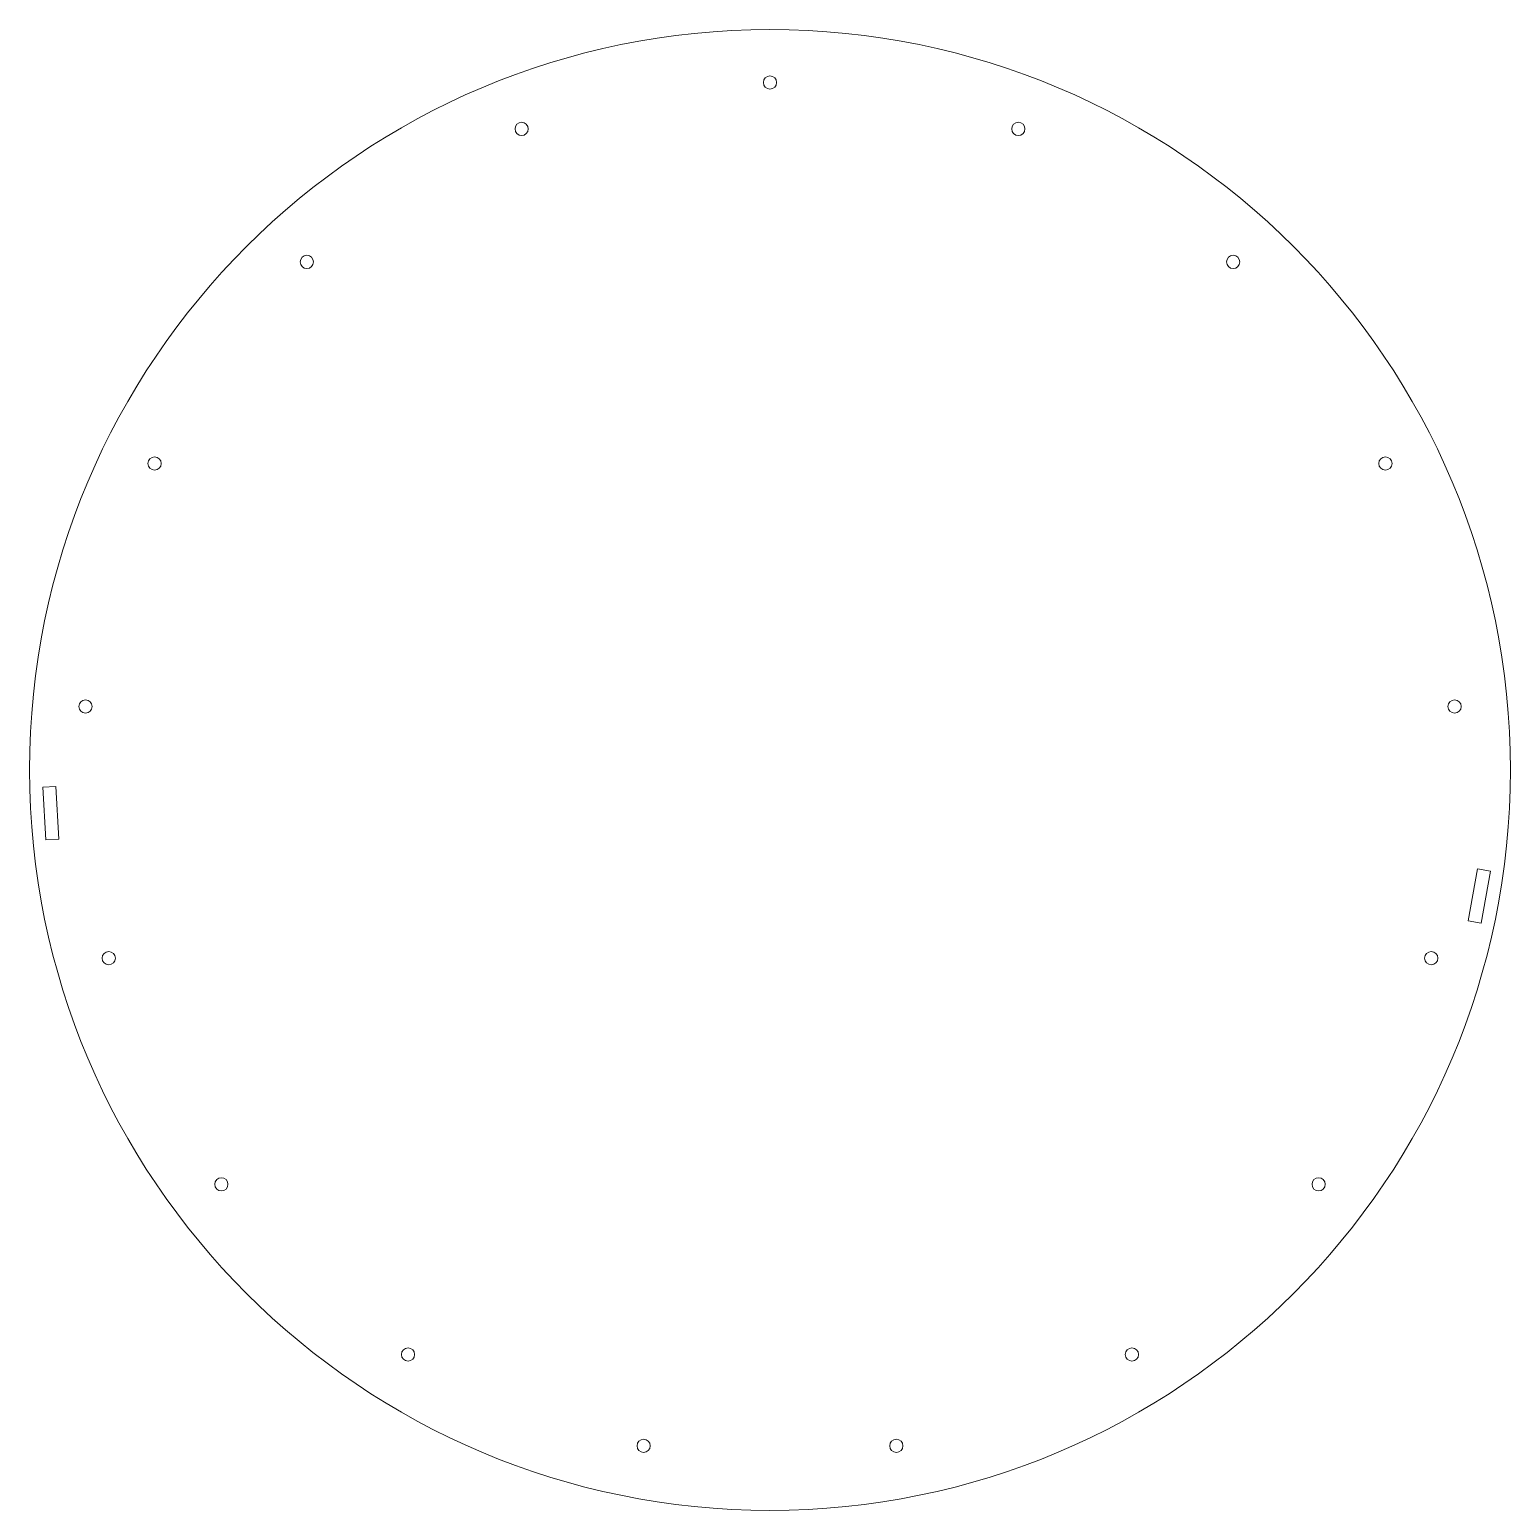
# Model space of a CAD drawing. Header units: inches. Extents: x 0.9 to 28.9, y 1.4 to 29.4.
import ezdxf

# ---------------------------------------------------------------- set-up
doc = ezdxf.new("R2010")
doc.units = ezdxf.units.IN
doc.header["$MEASUREMENT"] = 0
doc.layers.add('cut', color=6, linetype='Continuous', lineweight=0)

msp = doc.modelspace()

# ---------------------------------------------------------------- linework, layer by layer
at = {"layer": 'cut'}
for p, q in [((1.415, 15.115), (1.165, 15.1)), ((1.165, 15.1), (1.222, 14.103)), ((1.415, 15.115), (1.471, 14.116)), ((1.471, 14.116), (1.222, 14.103)), ((28.119, 12.574), (28.297, 13.558)), ((28.297, 13.558), (28.543, 13.513)), ((28.365, 12.531), (28.543, 13.513)), ((28.119, 12.574), (28.365, 12.531))]:
    msp.add_line(p, q, dxfattribs=at)
for centre, radius in [((14.917, 15.425), 14), ((14.917, 28.425), 0.125), ((10.221, 27.547), 0.125), ((19.613, 27.547), 0.125), ((6.159, 25.032), 0.125), ((23.675, 25.032), 0.125), ((3.28, 21.219), 0.125), ((26.554, 21.219), 0.125), ((1.973, 16.624), 0.125), ((27.862, 16.624), 0.125), ((2.413, 11.867), 0.125), ((27.421, 11.867), 0.125), ((4.543, 7.59), 0.125), ((25.291, 7.59), 0.125), ((8.073, 4.372), 0.125), ((21.761, 4.372), 0.125), ((12.528, 2.646), 0.125), ((17.306, 2.646), 0.125)]:
    msp.add_circle(centre, radius, dxfattribs=at)

doc.saveas('drawing.dxf')
